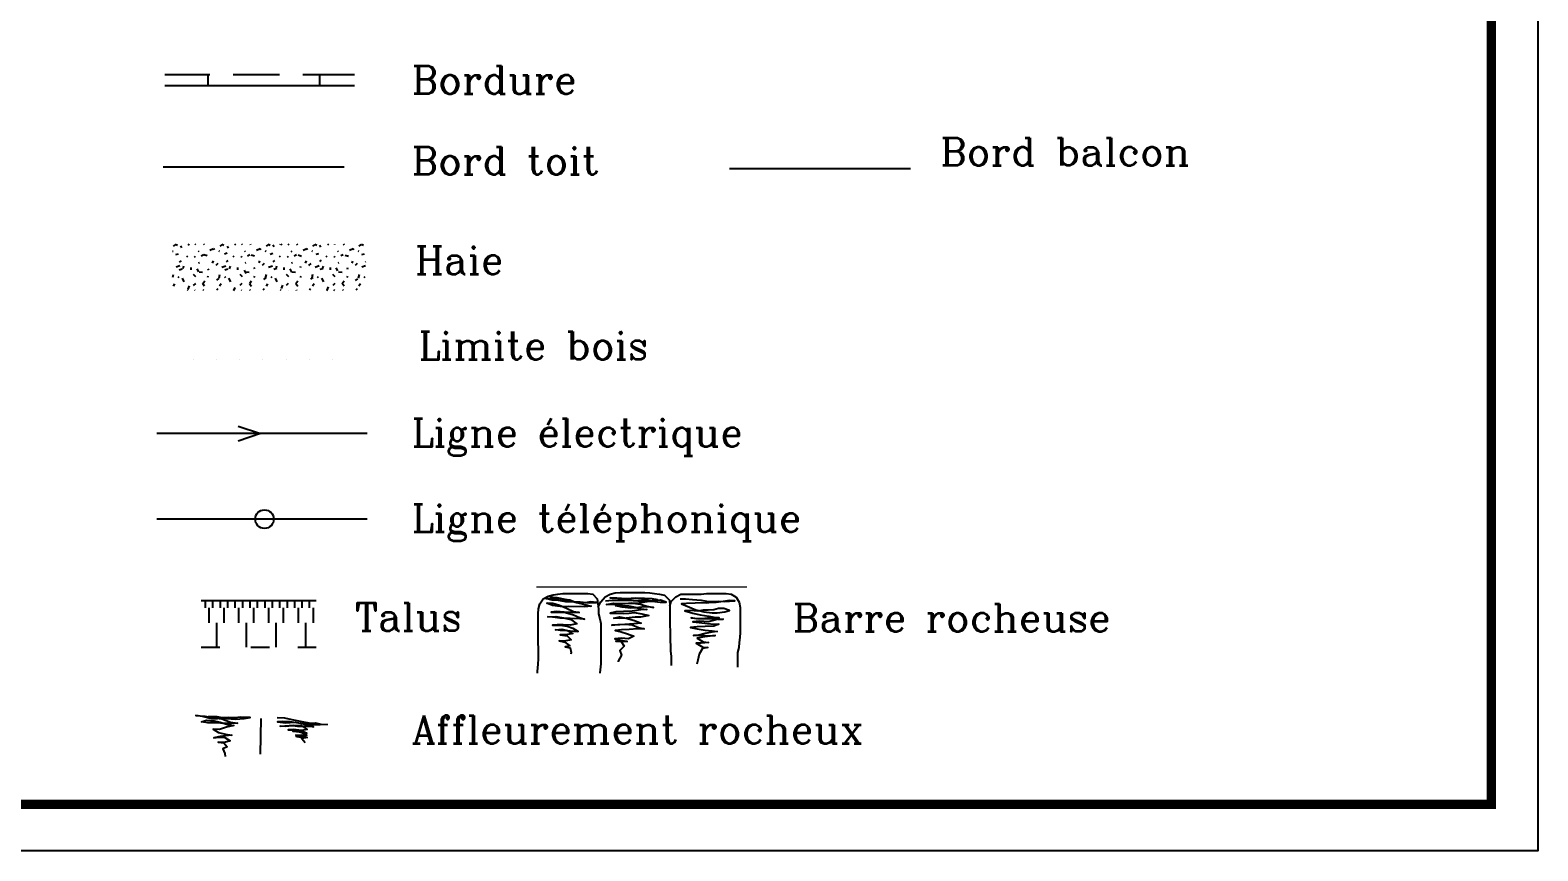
# Model space of a CAD drawing. Header units: metres. Extents: x 9606 to 9900, y 4805 to 4952.
# Drawn here: x 9769.39 to 9785.61, y 4871.43 to 4880.26 of the extents above; entities that cross this region are included whole.
import ezdxf

# ---------------------------------------------------------------- set-up
doc = ezdxf.new("R2010")
doc.units = ezdxf.units.M
doc.header["$LTSCALE"] = 2
doc.set_wipeout_variables(frame=1)
doc.linetypes.add('ACAD_ISO02W100', pattern=[15, 12, -3])
doc.layers.add('Légende Topo', color=7, linetype='Continuous')
doc.layers.add('Wipeout', color=255, linetype='Continuous')
doc.styles.add('ROMANS', font='ROMANC.shx', dxfattribs={"height": 0.36})

msp = doc.modelspace()

# ---------------------------------------------------------------- wipeouts: each hides what was drawn before it
at = {"lineweight": 30}
msp.add_wipeout([(9752.201938460956, 4889.503797468427), (9785.61241042209, 4889.503797896896), (9785.612410197677, 4871.427666085532), (9752.201938501503, 4871.427666010963)], dxfattribs=at).dxf.layer = 'Wipeout'

# ---------------------------------------------------------------- next in the draw order: hatches: boundary and pattern name
at = {"layer": 'Légende Topo', "linetype": 'Continuous'}
h = msp.add_hatch(dxfattribs=at)
h.set_pattern_fill('HAIE', color=3, scale=0.5, angle=90, style=0)
h.set_pattern_definition([(199.29004622, (-0.001857949999999978, 0.35053), (-8.500000000150623, -3.000000000187779), [0.0301695, -10.56464055]), (251.565051177, (-0.45625, 0.2166), (-6.804030402247571e-13, -0.5000000000002562), [0.031565, -1.549573830085]), (196.927513064, (-0.46625, 0.18665), (-6.500000000002287, -1.99999999998246), [0.03423, -11.98658528015]), (201.250505507, (1.334882155984082e-17, 0.21801), (-2.500000000004023, -0.9999999999948204), [0.0432475, -9.6133564579]), (118.4429286244, (-0.29105, 0.15105), (-2.999999999991857, 5.499999999976517), [0.03888, -13.60846406395]), (173.6598082541, (-0.2526, 0.14675), (-0.5000000000001978, -1.416407816772283e-13), [0.03869, -4.489002569069999]), (118.0724869359, (-0.477625, 0.417525), (-3.500000000016425, 6.500000000017879), [0.0242085, -8.4757915]), (159.4439547804, (-0.02321999999999997, 0.4389), (-1.500000000001928, 0.5000000000012795), [0.02435, -4.24765187266]), (212.905242923, (-0.04601999999999997, 0.446), (-1.499999999999362, -1.000000000000053), [0.028825, -10.09540336565]), (225, (-0.09017499999999998, 0.470225), (-8.612631007683686e-17, -0.50000000000032), [0.0181385, -0.6889682811850001]), (246.250505507, (-0.3992999999999999, 0.4973), (-3.500000000013297, -7.999999999979791), [0.038935, -13.61756528375]), (135, (-0.39501, 0.44174), (-0.50000000000032, 8.612631007683686e-17), [0.028211, -0.678895781185]), (138.3664606634, (-0.3238, 0.446), (-4.00000000000612, 3.500000000009166), [0.01714, -6.0036572894]), (124.6951535312, (-0.2355, 0.44885), (-3.499999999982834, 4.999999999981534), [0.022525, -7.8831691504]), (218.290163192, (-0.4819, 0.2750000000000001), (-2.500000000007224, -1.999999999988398), [0.02306, -12.0806584369]), (162.2553283749, (-0.20555, 0.3263), (-10.99999999999184, 3.500000000006486), [0.03739, -13.0870147484]), (205.3461759420001, (-0.24115, 0.3377), (-1.000000000001297, -0.500000000001738), [0.02996, -10.4819380208]), (205.016893478, (-0.13295, 0.4019), (-1.000000000000127, -0.4999999999978961), [0.04398, -8.2324926786]), (131.1859251657, (-0.12295, 0.39045), (-0.5000000000014468, 0.5000000000018034), [0.015135, -5.29993790635]), (153.4349488229, (-0.07021999999999998, 0.37192), (-0.500000000000047, 1.921547095702289e-13), [0.009556499999999999, -1.10847748875]), (221.185925166, (-0.08874999999999998, 0.24365), (-0.4999999999991855, -0.5000000000040647), [0.030285, -5.28478790635]), (249.44395478, (-0.140015, 0.272155), (-0.5000000000117516, -1.499999999998437), [0.024351, -4.24765087266]), (109.7988763545, (-0.1913, 0.18665), (-1.999999999989629, 5.499999999978785), [0.016695, -13.2686352556]), (206.565051177, (-0.286755, 0.252215), (-0.5000000000007275, -0.4999999999993663), [0.009556499999999999, -1.10847748875]), (135, (-0.329485, 0.310615), (-0.50000000000032, 8.612631007683686e-17), [0.0120925, -0.6950142811850001]), (146.309932474, (-0.289595, 0.37047), (-0.9999999999995491, 0.4999999999999385), [0.0102895, -1.79248613773]), (221.185925166, (-0.4164, 0.32205), (-0.4999999999991855, -0.5000000000040647), [0.015155, -5.29991790635]), (90, (-0.375, 0.175), (-0.5, 3.061515884555943e-17), [0.025, -0.475]), (236.309932474, (-0.05315, 0.025615), (-0.4999999999999385, -0.999999999999549), [0.030785, -1.77199063773]), (233.130102354, (-0.22834, 0.05555000000000002), (-1.000000000004083, -1.499999999997278), [0.035612, -2.464388]), (126.3843518158, (-0.22978, 1.406950239906529e-17), (-1.499999999997849, 1.999999999999724), [0.0336085, -11.7668152212]), (226.7357045900001, (-0.33374, 0.02704650000000002), (-7.499999999795576, -8.00000000008219), [0.033288, -11.63932953]), (115.7099537808, (-0.44915, 0.04700000000000003), (-0.4999999999995648, 0.9999999999996031), [0.04588, -14.93744406375]), (217.405356631, (-0.07875, 0.08545), (-6.500000000031076, -4.999999999950153), [0.0305, -10.6699672795]), (135, (-0.004696999999999995, 0.08973500000000001), (-0.50000000000032, 8.612631007683686e-17), [0.0141055, -0.693001281185]), (243.434948823, (-0.195585, 0.106845), (6.804805877851441e-13, -0.500000000000047), [0.0127175, -1.10531648875]), (257.471192291, (-0.07019999999999998, 0.12395), (-0.4999999999937217, -2.500000000002058), [0.03944, -4.570332228644999]), (135, (-0.325, 0.1), (-0.50000000000032, 8.612631007683686e-17), [0.0353555, -0.671751281185])])
h.paths.add_polyline_path([(9770.92543781858, 4877.954682720921), (9773.002834142017, 4877.954682856898), (9773.002834142251, 4877.454682856897), (9770.925329818689, 4877.454682720921)])

# ---------------------------------------------------------------- next in the draw order: linework, layer by layer
at = {"layer": 'Légende Topo'}
for p, q in [((9771.30635498121, 4879.778776456931), (9771.30635498121, 4879.658776457053)), ((9772.506354461486, 4879.778776719567), (9772.506354461486, 4879.658776719688)), ((9772.8835990064, 4879.658776175563), (9770.844059756088, 4879.658776744364))]:
    msp.add_line(p, q, dxfattribs=at)
at = {"layer": 'Légende Topo', "color": 1, "linetype": 'Continuous'}
msp.add_line((9773.020795191005, 4875.916381929869), (9770.758364974125, 4875.916381688651), dxfattribs=at)
at = {"layer": 'Légende Topo', "color": 3, "linetype": 'Continuous'}
msp.add_line((9773.020795203116, 4874.996381929943), (9770.758364985999, 4874.996381688493), dxfattribs=at)
at = {"layer": 'Légende Topo', "color": 36}
for p, q in [((9771.277444209401, 4874.120780904858), (9771.277444209401, 4874.040780904858)), ((9771.357444209401, 4874.120780904858), (9771.357444209401, 4874.040780904858)), ((9771.437444209403, 4874.120780904858), (9771.437444209401, 4874.040780904858)), ((9771.517444209401, 4874.120780904858), (9771.517444209401, 4874.040780904858)), ((9771.597444209403, 4874.120780904858), (9771.597444209403, 4874.040780904858)), ((9771.677444209401, 4874.120780904858), (9771.677444209401, 4874.040780904858)), ((9771.757444209403, 4874.120780904858), (9771.757444209403, 4874.040780904858)), ((9771.837444209403, 4874.120780904858), (9771.837444209401, 4874.040780904858)), ((9771.917444209403, 4874.120780904858), (9771.917444209403, 4874.040780904858)), ((9771.997444209403, 4874.120780904858), (9771.9974442094, 4874.040780904858)), ((9772.077444209403, 4874.120780904858), (9772.077444209403, 4874.040780904858)), ((9772.157444209402, 4874.120780904858), (9772.157444209402, 4874.040780904858)), ((9772.237444209402, 4874.120780904858), (9772.237444209402, 4874.040780904858)), ((9772.317444209402, 4874.120780904858), (9772.317444209402, 4874.040780904858)), ((9772.397444209402, 4874.120780904858), (9772.397444209402, 4874.040780904858)), ((9771.317444209402, 4874.040780904858), (9771.317444209402, 4873.880780904859)), ((9771.477444209402, 4874.040780904858), (9771.477444209402, 4873.880780904859)), ((9771.637444209402, 4874.040780904858), (9771.637444209402, 4873.880780904859)), ((9771.797444209402, 4874.040780904858), (9771.797444209402, 4873.880780904859)), ((9771.957444209402, 4874.040780904858), (9771.957444209402, 4873.880780904859)), ((9772.117444209402, 4874.040780904858), (9772.117444209402, 4873.880780904859)), ((9772.277444209401, 4874.040780904858), (9772.277444209401, 4873.880780904859)), ((9772.437444209403, 4874.040780904858), (9772.437444209403, 4873.880780904859)), ((9771.397444209402, 4873.880780904859), (9771.397444209402, 4873.618769785946)), ((9771.717444209402, 4873.880780904859), (9771.717444209402, 4873.618769785946)), ((9772.037444209402, 4873.880780904859), (9772.037444209402, 4873.618769785945)), ((9772.357444209401, 4873.880780904859), (9772.357444209401, 4873.618769785946))]:
    msp.add_line(p, q, dxfattribs=at)
at = {"layer": 'Légende Topo', "flags": 128}
msp.add_lwpolyline([(9752.201938501503, 4871.427666010963), (9752.201938460956, 4889.503797468427), (9785.61241042209, 4889.503797896896), (9785.612410197677, 4871.427666085532)], close=True, dxfattribs=at)
at = {"layer": 'Légende Topo', "lineweight": 25, "const_width": 0.09999999999999998, "flags": 128}
msp.add_lwpolyline([(9752.701938500104, 4871.92766601213), (9752.70193846212, 4889.003797474947), (9785.112410416039, 4889.003797890611), (9785.112410203728, 4871.927666084366), (9752.701938500104, 4871.92766601213)], dxfattribs=at)
at = {"layer": 'Légende Topo', "color": 251, "flags": 128}
for points in [[(9770.844059651547, 4879.778776876491), (9771.325839374991, 4879.778775777161)], [(9771.576651713462, 4879.778775862543), (9772.077076695874, 4879.778775862543)], [(9772.326771416298, 4879.778776117901), (9772.883598901624, 4879.778776307458)]]:
    msp.add_lwpolyline(points, dxfattribs=at)
at = {"layer": 'Légende Topo', "color": 5, "linetype": 'ACAD_ISO02W100', "ltscale": 0.6, "flags": 128}
msp.add_lwpolyline([(9770.824378126665, 4878.788070203866), (9772.77128688901, 4878.788070203866)], dxfattribs=at)
at = {"layer": 'Légende Topo', "color": 12, "linetype": 'ACAD_ISO02W100', "ltscale": 0.6, "flags": 128}
msp.add_lwpolyline([(9776.918844018433, 4878.768491268808), (9778.865752780779, 4878.768491268808)], dxfattribs=at)
at = {"layer": 'Légende Topo', "color": 3, "flags": 128}
for points in [[(9771.14676379407, 4876.712804464427), (9771.146866021218, 4876.712804464427)], [(9771.397254215271, 4876.712916753831), (9771.397254215271, 4876.712911631858)], [(9771.647245296179, 4876.71295654762), (9771.6472511939, 4876.71295654762)], [(9771.89726095092, 4876.713004615365), (9771.89726389978, 4876.713004615365)], [(9772.147245151156, 4876.713046379144), (9772.147256946595, 4876.713046379144)], [(9772.397262280327, 4876.713096416878), (9772.397265720663, 4876.713096416878)], [(9772.647261716338, 4876.713140938642), (9772.647264665198, 4876.713140938642)]]:
    msp.add_lwpolyline(points, dxfattribs=at)
at = {"layer": 'Légende Topo', "color": 1}
msp.add_lwpolyline([(9771.630795184823, 4875.996381781627), (9771.87079519343, 4875.916381807397), (9771.63079520182, 4875.836381781711)], dxfattribs=at)
at = {"layer": 'Légende Topo', "color": 15, "linetype": 'Continuous', "lineweight": 20}
msp.add_lwpolyline([(9777.104767425086, 4874.266114817101), (9774.842337207969, 4874.266114575651)], dxfattribs=at)
at = {"layer": 'Légende Topo'}
msp.add_lwpolyline([(9771.235104807025, 4874.120780904858), (9772.472765404647, 4874.120780904858)], dxfattribs=at)
at = {"layer": 'Légende Topo', "color": 15}
for points in [[(9774.85022985811, 4873.339342357478), (9774.85238069236, 4873.355824955136), (9774.859675292957, 4873.434790278648), (9774.864097598575, 4873.492252654956), (9774.864097598575, 4873.607177075793), (9774.859675292959, 4873.660219115999), (9774.859675292957, 4873.978471689954), (9774.864097598575, 4874.03151373016), (9774.877363750578, 4874.0845557706), (9774.912740666054, 4874.137597811039), (9774.96580603915, 4874.168539167011), (9775.018871412478, 4874.181799677064), (9775.071936785576, 4874.190640017253), (9775.125002158904, 4874.195060187348), (9775.394750820571, 4874.19506018735), (9775.447816193668, 4874.190640017488), (9775.492037210945, 4874.13759781104), (9775.50088156723, 4874.0845557706), (9775.509725668566, 4874.031513730394), (9775.509725668568, 4873.978471689956), (9775.52299207552, 4873.925429649516), (9775.531836431574, 4873.872387443533), (9775.531836431808, 4873.441163631171), (9775.522992075521, 4873.343876485418), (9775.522992075521, 4873.339342357478)], [(9774.985143270442, 4874.161201811492), (9775.061456838022, 4874.15251415442), (9775.145401882572, 4874.133761666345), (9775.198474515097, 4874.126465916032), (9775.253628319695, 4874.108064846699), (9775.311210310885, 4874.10736191748), (9775.410764976505, 4874.097282383687), (9775.484997256292, 4874.099699764609), (9775.426374550543, 4874.105955588729), (9775.36532361117, 4874.09451352279), (9775.260219128902, 4874.10355266007), (9775.156155104616, 4874.107039372765), (9775.06111000814, 4874.12371150763), (9775.00907799565, 4874.125454864095), (9774.942824022943, 4874.141775298959), (9775.005956087594, 4874.142112295937), (9775.059028720118, 4874.134816545623), (9775.113142020167, 4874.121968151399), (9775.165174032194, 4874.120224794936), (9775.218246548768, 4874.112928763827), (9775.27235980202, 4874.10008061943), (9775.36289554006, 4874.076815663934), (9775.429149512765, 4874.060495228603), (9775.355957900274, 4874.052525203771), (9775.183211785376, 4874.054634743001), (9775.120079720726, 4874.054297745789), (9775.067007041169, 4874.061593746629), (9775.013934408415, 4874.068889496711), (9774.952189794376, 4874.091802752673), (9775.015321859024, 4874.09213974965), (9775.088166688203, 4874.071306877632), (9775.163092805404, 4874.03936896739), (9775.239059379657, 4874.001878633027), (9775.298722868883, 4873.99007044556), (9775.217899732392, 4873.992165501792), (9775.137076806144, 4873.994260337998), (9775.055213212368, 4874.001907818813), (9774.99867167846, 4873.997058323447), (9775.056253879664, 4873.996355174438), (9775.154767667975, 4873.991828505045), (9775.239753216836, 4873.967523342094), (9775.302538451142, 4873.93905769205), (9775.357692371686, 4873.920656903511), (9775.305660359427, 4873.922400259976), (9775.201596545156, 4873.925886752879), (9775.097532520635, 4873.929373465808), (9775.014628259567, 4873.942573590766), (9774.962596247307, 4873.944316946998), (9775.047928742697, 4873.94881471163), (9775.130833003768, 4873.935614586903), (9775.20922781211, 4873.915822142133), (9775.2751350015, 4873.870698809721), (9775.202984009506, 4873.857176390806), (9775.127711109451, 4873.860311403735), (9775.064579044802, 4873.859974406755), (9775.013587653271, 4873.856165369137), (9775.094410626318, 4873.854070282638), (9775.1707241939, 4873.845382625334), (9775.232468760903, 4873.822469619898), (9775.290744636308, 4873.787411149222), (9775.238712624281, 4873.789154505686), (9775.168989913172, 4873.793329725837), (9775.099266992283, 4873.79750516578), (9775.046194359296, 4873.804800916093), (9775.113835945825, 4873.811730764437), (9775.17349927184, 4873.799922546701), (9775.231775147475, 4873.764864075793), (9775.176274397045, 4873.754462217544), (9775.09649192808, 4873.751004629399), (9775.172805495662, 4873.742316972327), (9775.215471749993, 4873.698585546905), (9775.137770732035, 4873.684022951269), (9775.085738719776, 4873.6857663075), (9775.14540204602, 4873.673958089765), (9775.199168515725, 4873.632307048517), (9775.149217791257, 4873.622945366988), (9775.203331091308, 4873.6100969723), (9775.212696862973, 4873.560124426246), (9775.210268628884, 4873.542426536422)], [(9775.505959283659, 4874.053783751189), (9775.532492097567, 4874.106825791629), (9775.58113516528, 4874.159867997844), (9775.63420053861, 4874.190809188041), (9775.687265911703, 4874.204069698094), (9775.740331284802, 4874.208489868189), (9776.005657896032, 4874.208489868422), (9776.05872326913, 4874.204069698327), (9776.111788642227, 4874.195229358138), (9776.164854015326, 4874.190809188275), (9776.21791938842, 4874.177548678224), (9776.270984761983, 4874.124506471778), (9776.275406812416, 4874.071464431338), (9776.27540681265, 4873.850455764081), (9776.279828863318, 4873.792993553548), (9776.279828863318, 4873.686909472902), (9776.284250914217, 4873.633867266686), (9776.284250913988, 4873.576405056618), (9776.288673219373, 4873.523363016177), (9776.288673219373, 4873.420953508414)], [(9775.585103679083, 4874.117563598653), (9775.65414633798, 4874.124683299664), (9775.724578575097, 4874.12503471957), (9775.83022676814, 4874.125561816018), (9775.930499082531, 4874.117932062461), (9776.030771447911, 4874.110302059077), (9776.086283458497, 4874.114644157099), (9776.173025175098, 4874.104236550727), (9776.236691843817, 4874.10319911908), (9776.175622171822, 4874.125930279824), (9776.086283458497, 4874.114644157099), (9776.027992616971, 4874.123838688344), (9775.971091028869, 4874.126264871894), (9775.902048369504, 4874.11914517065), (9775.84375741692, 4874.128339419006), (9775.786855991098, 4874.13076563585), (9775.691959615895, 4874.146552771893), (9775.63505802756, 4874.14897895521), (9775.705490264676, 4874.149330375115), (9775.805762467538, 4874.14170033867), (9775.91002140786, 4874.148995783044), (9776.002138901133, 4874.146745525864), (9776.08072579662, 4874.141717415867), (9776.139016637677, 4874.132522884388), (9776.079518052615, 4874.113255338842), (9775.983414095926, 4874.100580431386), (9775.922526095626, 4874.088081200472), (9775.865624507058, 4874.090507383788), (9775.796581848159, 4874.083387682777), (9775.741069675058, 4874.079045551461), (9775.685557664705, 4874.074703453206), (9775.593440171431, 4874.07695371062), (9775.667858820507, 4874.092230544756), (9775.724760195342, 4874.089804577738), (9775.78166178391, 4874.087378394189), (9775.879155155837, 4874.093284987011), (9775.95913146702, 4874.081488562379), (9776.026966544665, 4874.060146220128), (9776.100177561497, 4874.046961259894), (9776.028355960369, 4874.05337790526), (9775.972843949783, 4874.049035807237), (9775.910566533783, 4874.043304891191), (9775.855054523428, 4874.038962793168), (9775.76154740118, 4874.04798158105), (9775.69510173854, 4874.062555608902), (9775.750613911643, 4874.066897740452), (9775.829200807128, 4874.061869630455), (9775.902411712666, 4874.048684387332), (9775.962092080717, 4874.032721824344), (9776.027148327425, 4874.024916111356), (9775.964870911424, 4874.019185194843), (9775.868766792219, 4874.006510254326), (9775.778038714645, 4874.00199219664), (9775.694075828984, 4873.998863173745), (9775.633187828218, 4873.986363943065), (9775.690089416557, 4873.983937759515), (9775.782206909831, 4873.981687502334), (9775.837718920184, 4873.986029600356), (9775.893231093052, 4873.990371731673), (9775.973207404006, 4873.978575307043), (9776.047807725014, 4873.958621749287), (9775.959858426922, 4873.940567312162), (9775.902957001335, 4873.942993528773), (9775.806852881897, 4873.930318588255), (9775.72965540188, 4873.928578383619), (9775.672753975827, 4873.931004600231), (9775.733641976589, 4873.943503830913), (9775.806852881897, 4873.930318588255), (9775.896373378211, 4873.906374601977), (9775.965597871325, 4873.878263944858), (9775.889789806779, 4873.869755425588), (9775.792296272104, 4873.863848799471), (9775.736784099236, 4873.859506667922), (9775.652821376087, 4873.856377678322), (9775.715098791858, 4873.862108594602), (9775.799061515236, 4873.865237584202), (9775.870883167821, 4873.858820689241), (9775.940107660934, 4873.830710032355), (9775.999787917459, 4873.814747186242), (9775.92935584309, 4873.814395799865), (9775.838627714296, 4873.809877991774), (9775.7546648284, 4873.806748969111), (9775.685622169036, 4873.799629267867), (9775.75206766893, 4873.78505520672), (9775.819902695583, 4873.763713113828), (9775.889127188695, 4873.735602456708), (9775.831018019102, 4873.709566596294), (9775.752431123385, 4873.714594706292), (9775.683388464253, 4873.707475005047), (9775.816279788834, 4873.678326949807), (9775.752612957365, 4873.679364348161), (9775.695711369026, 4873.681790531478), (9775.752612957365, 4873.679364348161), (9775.784024121573, 4873.629384468407), (9775.736848603803, 4873.584432482351), (9775.754729281743, 4873.531675032903), (9775.718487253047, 4873.467806887677), (9775.719876668518, 4873.461038573277)], [(9776.27540681265, 4874.058203921286), (9776.288673219604, 4874.111245961726), (9776.34173833798, 4874.159867997846), (9776.394803711313, 4874.190809188044), (9776.6114872546, 4874.190809188044), (9776.668974678598, 4874.195229358139), (9776.8812359165, 4874.195229358139), (9776.934301289832, 4874.190809188044), (9776.987366662926, 4874.155447827985), (9777.022743578404, 4874.10240562177), (9777.031587934685, 4874.044943411235), (9777.031587934456, 4873.775312873634), (9777.02716562907, 4873.722270833428), (9777.022743578169, 4873.669228792988), (9777.018321527736, 4873.616186586542), (9777.00505512055, 4873.563144546567), (9777.005055120777, 4873.402395418892)], [(9776.385701062258, 4874.137368435372), (9776.444664880733, 4874.137368435372), (9776.518369717158, 4874.131474654057), (9776.61308505629, 4874.123646805628), (9776.669676001282, 4874.112311890215), (9776.737019374134, 4874.110598482756), (9776.796439963025, 4874.11341584018), (9776.86378333611, 4874.111702433188), (9776.916978876205, 4874.112822793989), (9776.97639939781, 4874.115640397051), (9776.921506189141, 4874.120747551423), (9776.82473546882, 4874.107748259657), (9776.773237664354, 4874.100400137813), (9776.720042124025, 4874.099279776548), (9776.66854431979, 4874.091931654705), (9776.60742599527, 4874.095342058321), (9776.548005473433, 4874.092524455261), (9776.455762066047, 4874.087449921161), (9776.402566525718, 4874.086329559895), (9776.486321134591, 4874.048946784908), (9776.554230401858, 4874.020625337359), (9776.640814747994, 4873.997395124385), (9776.730228578304, 4873.988317140244), (9776.783424118632, 4873.989437501279), (9776.86774467454, 4873.99904304613), (9776.91754474361, 4874.012618929014), (9776.85755832736, 4874.036409366044), (9776.798137738933, 4874.033592008852), (9776.748337669864, 4874.020016125968), (9776.688917080972, 4874.017198768543), (9776.635721541108, 4874.016078407278), (9776.577998688077, 4874.007033288811), (9776.496507548827, 4874.011580219125), (9776.437086960168, 4874.008762861701), (9776.523671306302, 4873.985532648728), (9776.60233277488, 4873.966832910996), (9776.693444273998, 4873.951527411683), (9776.750035285584, 4873.940192250866), (9776.804928721494, 4873.935084894399), (9776.737585348641, 4873.936798301857), (9776.653264725213, 4873.927193002874), (9776.561021384883, 4873.922118222906), (9776.504430373298, 4873.933453383722), (9776.573471482012, 4873.925512215454), (9776.659489773778, 4873.928889999032), (9776.7409808199, 4873.924342779775), (9776.79587409562, 4873.919235379767), (9776.849069635948, 4873.920355741035), (9776.783423998493, 4873.915841387219), (9776.690048909613, 4873.890386617376), (9776.594410030735, 4873.897767605359), (9776.522539504904, 4873.891556298925), (9776.591580453429, 4873.883615087118), (9776.68099428374, 4873.874537102977), (9776.750035325631, 4873.866596180347), (9776.803230865726, 4873.867716541378), (9776.748903484184, 4873.846215901064), (9776.656660076796, 4873.841141366731), (9776.570641784796, 4873.837763583154), (9776.498771258961, 4873.831552276953), (9776.56951003648, 4873.817383593279), (9776.654396553857, 4873.800380851707), (9776.729662551177, 4873.794136636292), (9776.784555920032, 4873.78902952546), (9776.726833067003, 4873.779984407226), (9776.65666011661, 4873.767545296211), (9776.588185062266, 4873.748878467927), (9776.52876454043, 4873.746060864866), (9776.581960013702, 4873.747181471769), (9776.649303386555, 4873.745468064543), (9776.710421711306, 4873.742057660694), (9776.763617251168, 4873.74317802196), (9776.679296628208, 4873.733572722977), (9776.627798823507, 4873.726224600903), (9776.570075970707, 4873.717179482436), (9776.635155593844, 4873.674705762282), (9776.690048869565, 4873.669598362275), (9776.611953294936, 4873.661690059916), (9776.558757594887, 4873.660569655342), (9776.630062333641, 4873.619792685477), (9776.684955769551, 4873.614685329243), (9776.627232916288, 4873.605640210776), (9776.591014506163, 4873.542242441891), (9776.575169137779, 4873.477707944677), (9776.56668040609, 4873.435250389722)], [(9771.308013580581, 4872.874052886016), (9771.402593537541, 4872.873664904948), (9771.50681001351, 4872.851853048292), (9771.604602074094, 4872.844323929962), (9771.695969927665, 4872.851077086157), (9771.759498982998, 4872.862480452614), (9771.654568857355, 4872.866799128572), (9771.598177762544, 4872.85860643662), (9771.52822434933, 4872.861485276236), (9771.461482934961, 4872.857223210721), (9771.405091840148, 4872.849030519002), (9771.34548864195, 4872.84797896408), (9771.248410382614, 4872.873001331093), (9771.175244656699, 4872.883021772236), (9771.273036821585, 4872.875492422007), (9771.366902978001, 4872.857611192022), (9771.457557030795, 4872.846871098834), (9771.550709386198, 4872.811496619698), (9771.62387500734, 4872.801476410921), (9771.557133697514, 4872.797214113272), (9771.480042067664, 4872.796882442296), (9771.39973833466, 4872.803691908581), (9771.30515827316, 4872.804080122014), (9771.239130763643, 4872.817311073516), (9771.2923097553, 4872.832644902732), (9771.372613488538, 4872.825835436447), (9771.438640997587, 4872.81260448471), (9771.518230930044, 4872.788301769509), (9771.584258439327, 4872.775070817772), (9771.50645311324, 4872.757245665746), (9771.431859785998, 4872.732279608589), (9771.36190626801, 4872.73515868057), (9771.420081864651, 4872.701223737425), (9771.496459693955, 4872.684062159252), (9771.562487203004, 4872.670831207516), (9771.495745893177, 4872.666568910102), (9771.439354798134, 4872.65837621815), (9771.368687479831, 4872.643762040747), (9771.425078574412, 4872.6519547327), (9771.487893980537, 4872.645864918226), (9771.546069577176, 4872.611929974848), (9771.48575247366, 4872.593385403375), (9771.415799060213, 4872.59626424299), (9771.478614361798, 4872.59017466065), (9771.515375727164, 4872.546607257197), (9771.465408943435, 4872.52413205882), (9771.487893980304, 4872.474143402516), (9771.493604386535, 4872.442367879072)], [(9771.875952699062, 4872.849765989329), (9771.868122408709, 4872.466244300226)], [(9772.052633799454, 4872.862539631878), (9772.131250964318, 4872.859930825752), (9772.210909418138, 4872.841695840104), (9772.298377542365, 4872.823981015809), (9772.409795261065, 4872.800014475924), (9772.464462830992, 4872.803657385387), (9772.520171673345, 4872.79167436958), (9772.590979202492, 4872.788544893364), (9772.442595797898, 4872.778656996419), (9772.33950838524, 4872.795330735487), (9772.284320161983, 4872.799501042679), (9772.189042402273, 4872.816695196886), (9772.110425220644, 4872.819304257263), (9772.055757650482, 4872.815661347802), (9772.142705121383, 4872.805759740394), (9772.244230608532, 4872.812525143712), (9772.299939467877, 4872.800541873887), (9772.37959792193, 4872.78230688824), (9772.443637087317, 4872.763030817132), (9772.365019905223, 4872.765639877511), (9772.27078343493, 4872.767207852664), (9772.215595211675, 4872.771378159854), (9772.137498683369, 4872.766174003813), (9772.082310477113, 4872.770344056753), (9772.230693881475, 4872.780231953698), (9772.309311046107, 4872.77762314757), (9772.374912137007, 4872.734907934308), (9772.312955567455, 4872.722931392589), (9772.226008096552, 4872.732832999998), (9772.171340526387, 4872.729190090537), (9772.249957691254, 4872.726581284409), (9772.312955567455, 4872.722931392589), (9772.369705698758, 4872.695322197495), (9772.290567881035, 4872.705744220508), (9772.21923973279, 4872.716686405107), (9772.29837753375, 4872.706264636344), (9772.362937335232, 4872.679175602603), (9772.308790418625, 4872.667719476256), (9772.253602195373, 4872.671889783914), (9772.316079418015, 4872.676053108979), (9772.37126764127, 4872.671882801322), (9772.318161996855, 4872.644800749939), (9772.254643484559, 4872.656263604393), (9772.31712070767, 4872.660426929458), (9772.372829567017, 4872.648443659401), (9772.318682632716, 4872.636987787536), (9772.353045112295, 4872.592190912092)]]:
    msp.add_lwpolyline(points, dxfattribs=at)
at = {"layer": 'Légende Topo', "flags": 128}
for points in [[(9771.23510524705, 4873.618769785946), (9771.435034026636, 4873.618769785946)], [(9771.769197542815, 4873.618769785946), (9771.969126322401, 4873.618769785946)], [(9772.272837065086, 4873.618769785946), (9772.472765844672, 4873.618769785946)]]:
    msp.add_lwpolyline(points, dxfattribs=at)
at = {"layer": 'Légende Topo', "color": 3}
msp.add_circle((9771.915021685489, 4874.996381811895), 0.09999999999999998, dxfattribs=at)

# ---------------------------------------------------------------- next in the draw order: texts
at = {"layer": 'Légende Topo', "style": 'ROMANS'}
for s, p in [('Bordure', (9773.499561019069, 4879.573020940515)), ('Bord toit', (9773.499560703818, 4878.702498701735)), ('Bord balcon', (9779.185020718476, 4878.799265205294)), ('Haie', (9773.53548626445, 4877.631663795894)), ('Limite bois', (9773.573425241579, 4876.713853102744)), ('Ligne électrique', (9773.49956118206, 4875.77849557354)), ('Ligne téléphonique', (9773.499561194167, 4874.858495573381)), ('Talus', (9772.890382012418, 4873.795772781461)), ('Barre rocheuse', (9777.598046625133, 4873.785939609966)), ('Affleurement rocheux', (9773.499561220715, 4872.582319468594))]:
    msp.add_text(s, height=0.2999999999999999, dxfattribs=at).set_placement(p)

doc.saveas('drawing.dxf')
